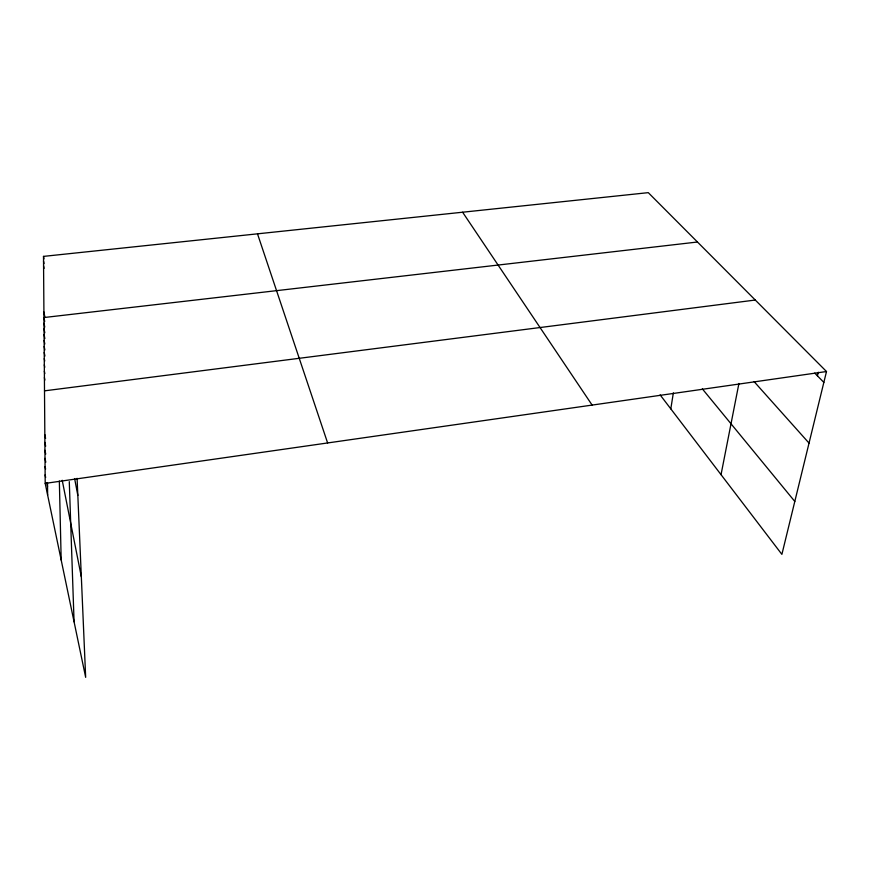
<?xml version="1.0" encoding="UTF-8"?>
<svg xmlns="http://www.w3.org/2000/svg" width="870" height="870" viewBox="0 0 870 870"><rect width="100%" height="100%" fill="white"/><g stroke="black" fill="none" stroke-linecap="round" stroke-linejoin="round"><path stroke-width="1.3" d="M670.803 408.867L673.358 392.881M721.034 474.672L738.924 383.452M817.441 375.84L818.3 372.24M77.093 478.326L85.662 677.349L45.197 483.394L43.5 256.389L648.28 192.651L826.5 371.523L781.891 554.375L660.134 394.893M45.197 483.394L826.5 371.523M44.5 390.847L755.269 300.041M697.457 242.012L43.957 317.539L44.707 321.476M814.733 373.089L823.846 382.387M754.072 381.582L809.035 443.102M702.34 388.868L794.799 501.446M462.612 212.226L592.122 405.083M257.498 233.834L327.62 442.95M45.066 466.527L45.599 469.104M45.131 474.879L45.664 477.467M46.741 482.643L47.545 486.515M44.946 450.279L45.729 454.107M45.001 458.327L45.795 462.177M44.827 434.619L45.599 438.415M44.881 442.384L45.664 446.19M62.216 480.273L81.334 576.821M44.403 377.634L44.881 380.081M44.261 358.603L44.729 361.006M44.305 364.845L44.783 367.26M44.359 371.185L44.827 373.621M44.131 340.453L44.816 344.02M44.174 346.412L44.859 349.99M44.218 352.459L44.914 356.058M44 323.14L44.751 327.098M44.044 328.816L44.805 332.797M44.087 334.591L44.849 338.582M43.913 312.025L44.903 317.256M74.613 478.543L77.832 495.432M43.5 256.389L43.957 258.879M43.533 261.098L44 263.599M43.565 265.872L44.033 268.384M69.285 481.654L74.07 621.811M59.345 481.012L61.183 560.019M47.513 482.915L47.632 495.084"/></g></svg>
